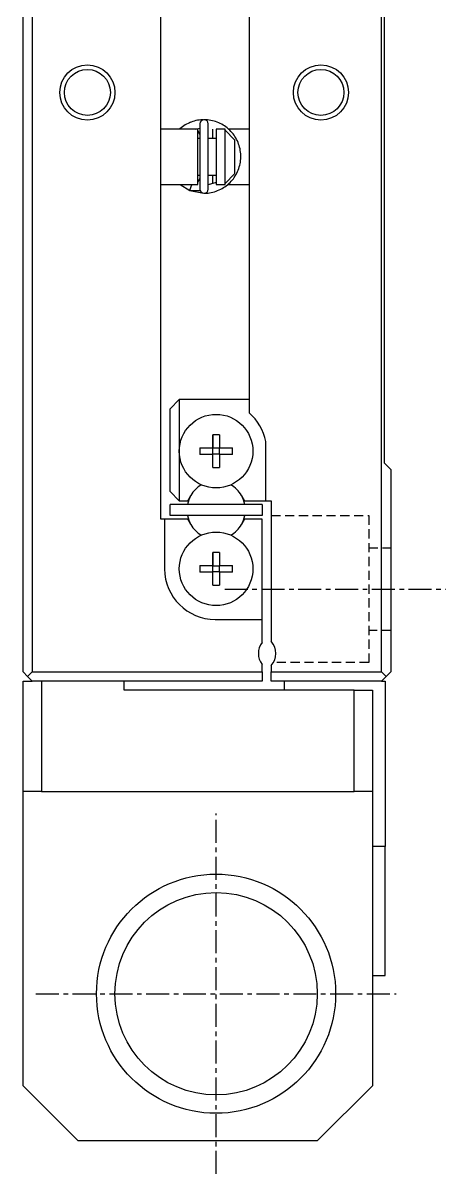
# Model space of a CAD drawing. Extents: x 587 to 873, y 180 to 423.
# Drawn here: x 850.2 to 873.2, y 298.2 to 360.7 of the extents above; entities that cross this region are included whole.
import ezdxf

# ---------------------------------------------------------------- set-up
doc = ezdxf.new("R2010")
doc.units = 0
doc.linetypes.add('CENTER', pattern=[2, 1.25, -0.25, 0.25, -0.25])
doc.linetypes.add('DASHED', pattern=[0.75, 0.5, -0.25])
doc.layers.get('0').update_dxf_attribs({"linetype": 'CONTINUOUS'})
doc.layers.add('CENTER', color=1, linetype='CENTER')

msp = doc.modelspace()

# ---------------------------------------------------------------- linework, layer by layer
at = {"color": 7, "linetype": 'CONTINUOUS'}
for p, q in [((850.21, 325.459), (850.21, 404.459)), ((850.71, 404.459), (850.71, 325.459)), ((869.71, 325.459), (869.71, 404.459)), ((857.71, 333.759), (857.71, 396.159)), ((869.86, 336.809), (869.86, 393.109)), ((862.51, 390.38), (862.51, 339.538)), ((859.71, 354.959), (857.71, 354.959)), ((859.284, 355.321), (859.254, 355.309)), ((859.331, 355.34), (859.284, 355.323)), ((859.285, 355.323), (859.286, 355.322)), ((859.288, 355.322), (859.285, 355.323)), ((859.333, 355.341), (859.331, 355.34)), ((859.334, 355.341), (859.333, 355.341)), ((859.335, 355.342), (859.334, 355.341)), ((859.336, 355.342), (859.335, 355.342)), ((859.338, 355.343), (859.336, 355.342)), ((859.339, 355.343), (859.338, 355.343)), ((859.342, 355.344), (859.339, 355.343)), ((859.343, 355.344), (859.342, 355.344)), ((859.599, 354.959), (859.706, 354.988)), ((859.706, 354.988), (859.831, 355.012)), ((859.71, 351.959), (859.71, 354.959)), ((859.71, 354.882), (859.831, 354.653)), ((859.831, 355.252), (859.831, 351.702)), ((860.281, 351.702), (860.281, 355.252)), ((860.51, 354.959), (860.51, 354.459)), ((861.21, 354.959), (860.71, 354.959)), ((860.71, 354.959), (860.71, 351.959)), ((861.21, 354.905), (861.21, 354.959)), ((861.21, 354.905), (861.71, 354.376)), ((861.21, 352.013), (861.21, 354.905)), ((862.51, 354.959), (861.397, 354.959)), ((859.831, 354.459), (859.71, 354.459)), ((860.71, 354.459), (860.281, 354.459)), ((861.71, 354.376), (861.71, 352.543)), ((859.71, 352.459), (859.831, 352.459)), ((859.831, 352.302), (859.71, 352.073)), ((860.281, 352.459), (860.71, 352.459)), ((860.51, 352.459), (860.51, 351.995)), ((861.71, 352.543), (861.21, 352.013)), ((857.71, 351.959), (859.71, 351.959)), ((858.756, 351.959), (859.284, 351.633)), ((859.275, 351.637), (859.384, 351.959)), ((860.71, 352.072), (860.281, 351.943)), ((860.71, 351.959), (861.21, 351.959)), ((861.21, 351.959), (861.21, 352.013)), ((861.356, 351.959), (862.51, 351.959)), ((859.242, 351.651), (859.276, 351.637)), ((859.276, 351.637), (860.027, 351.479)), ((859.284, 351.632), (859.841, 351.634)), ((858.21, 339.759), (858.71, 340.259)), ((862.51, 340.259), (858.71, 340.259)), ((858.71, 340.259), (858.71, 337.459)), ((858.21, 335.259), (858.21, 339.759)), ((860.53, 338.345), (860.53, 337.639)), ((860.53, 337.639), (860.53, 338.345)), ((860.89, 338.345), (860.89, 337.639)), ((863.41, 334.759), (863.41, 337.981)), ((858.71, 337.459), (858.71, 334.759)), ((859.824, 337.639), (860.53, 337.639)), ((860.541, 337.629), (860.53, 337.639)), ((860.541, 337.289), (860.53, 337.279)), ((860.541, 337.289), (860.541, 337.629)), ((860.541, 337.629), (860.88, 337.629)), ((860.88, 337.289), (860.541, 337.289)), ((860.88, 337.629), (860.89, 337.639)), ((860.88, 337.629), (860.88, 337.289)), ((860.88, 337.289), (860.89, 337.279)), ((860.89, 337.639), (861.597, 337.639)), ((860.53, 337.279), (859.824, 337.279)), ((860.53, 336.573), (860.53, 337.279)), ((860.53, 336.573), (860.53, 337.279)), ((861.597, 337.279), (860.89, 337.279)), ((860.89, 337.279), (860.89, 336.573)), ((870.21, 336.459), (869.86, 336.809)), ((870.21, 336.459), (870.21, 325.459)), ((858.71, 334.759), (858.21, 335.259)), ((859.166, 334.759), (859.336, 335.053)), ((862.085, 335.053), (862.255, 334.759)), ((863.21, 334.559), (858.21, 334.559)), ((858.21, 333.959), (858.21, 334.559)), ((858.71, 334.759), (859.166, 334.759)), ((862.255, 334.759), (863.41, 334.759)), ((863.21, 334.559), (863.21, 333.959)), ((863.41, 334.759), (863.71, 334.759)), ((863.71, 334.759), (863.71, 327.121)), ((857.91, 333.759), (857.71, 333.759)), ((859.166, 333.759), (857.91, 333.759)), ((857.91, 333.759), (857.91, 331.059)), ((859.152, 333.959), (858.21, 333.959)), ((863.21, 333.959), (858.21, 333.959)), ((859.152, 333.959), (859.06, 333.959)), ((859.152, 333.959), (859.06, 333.959)), ((859.152, 333.959), (859.06, 333.959)), ((859.152, 333.959), (859.06, 333.959)), ((859.152, 333.959), (859.06, 333.959)), ((859.152, 333.959), (859.06, 333.959)), ((859.152, 333.959), (859.06, 333.959)), ((859.152, 333.959), (859.06, 333.959)), ((859.152, 333.959), (859.06, 333.959)), ((859.152, 333.959), (859.06, 333.959)), ((859.152, 333.959), (859.06, 333.959)), ((859.152, 333.959), (859.06, 333.959)), ((859.152, 333.959), (859.06, 333.959)), ((859.152, 333.959), (859.06, 333.959)), ((859.152, 333.959), (859.06, 333.959)), ((862.36, 333.959), (859.06, 333.959)), ((859.152, 333.959), (859.06, 333.959)), ((859.152, 333.959), (859.06, 333.959)), ((859.152, 333.959), (859.06, 333.959)), ((859.152, 333.959), (859.06, 333.959)), ((859.152, 333.959), (859.06, 333.959)), ((859.152, 333.959), (859.06, 333.959)), ((859.152, 333.959), (859.06, 333.959)), ((859.152, 333.959), (859.06, 333.959)), ((859.152, 333.959), (859.06, 333.959)), ((859.152, 333.959), (859.06, 333.959)), ((859.152, 333.959), (859.06, 333.959)), ((859.152, 333.959), (859.06, 333.959)), ((859.152, 333.959), (859.06, 333.959)), ((859.152, 333.959), (859.06, 333.959)), ((859.152, 333.959), (859.06, 333.959)), ((859.152, 333.959), (859.06, 333.959)), ((859.336, 333.465), (859.166, 333.759)), ((862.255, 333.759), (862.085, 333.465)), ((863.21, 333.759), (862.255, 333.759)), ((862.36, 333.959), (862.269, 333.959)), ((862.36, 333.959), (862.269, 333.959)), ((862.36, 333.959), (862.269, 333.959)), ((862.36, 333.959), (862.269, 333.959)), ((862.36, 333.959), (862.269, 333.959)), ((862.36, 333.959), (862.269, 333.959)), ((862.36, 333.959), (862.269, 333.959)), ((862.36, 333.959), (862.269, 333.959)), ((862.36, 333.959), (862.269, 333.959)), ((862.36, 333.959), (862.269, 333.959)), ((862.36, 333.959), (862.269, 333.959)), ((862.36, 333.959), (862.269, 333.959)), ((862.36, 333.959), (862.269, 333.959)), ((862.36, 333.959), (862.269, 333.959)), ((863.21, 333.959), (862.269, 333.959)), ((862.36, 333.959), (862.269, 333.959)), ((862.36, 333.959), (862.269, 333.959)), ((862.36, 333.959), (862.269, 333.959)), ((862.36, 333.959), (862.269, 333.959)), ((862.36, 333.959), (862.269, 333.959)), ((862.36, 333.959), (862.269, 333.959)), ((862.36, 333.959), (862.269, 333.959)), ((862.36, 333.959), (862.269, 333.959)), ((862.36, 333.959), (862.269, 333.959)), ((862.36, 333.959), (862.269, 333.959)), ((862.36, 333.959), (862.269, 333.959)), ((862.36, 333.959), (862.269, 333.959)), ((862.36, 333.959), (862.269, 333.959)), ((862.36, 333.959), (862.269, 333.959)), ((862.36, 333.959), (862.269, 333.959)), ((863.21, 328.309), (863.21, 333.759)), ((860.53, 331.945), (860.53, 331.239)), ((860.53, 331.239), (860.53, 331.945)), ((860.89, 331.945), (860.89, 331.239)), ((859.824, 331.239), (860.53, 331.239)), ((860.541, 331.229), (860.53, 331.239)), ((860.541, 330.889), (860.541, 331.229)), ((860.541, 331.229), (860.88, 331.229)), ((860.88, 331.229), (860.89, 331.239)), ((860.88, 331.229), (860.88, 330.889)), ((860.89, 331.239), (861.597, 331.239)), ((860.53, 330.879), (859.824, 330.879)), ((860.541, 330.889), (860.53, 330.879)), ((860.53, 330.173), (860.53, 330.879)), ((860.53, 330.173), (860.53, 330.879)), ((860.88, 330.889), (860.541, 330.889)), ((860.88, 330.889), (860.89, 330.879)), ((861.597, 330.879), (860.89, 330.879)), ((860.89, 330.879), (860.89, 330.173)), ((860.66, 328.309), (863.21, 328.309)), ((863.21, 327.059), (863.21, 328.309)), ((850.21, 325.459), (850.46, 325.209)), ((850.46, 325.209), (850.71, 325.459)), ((850.71, 325.459), (863.21, 325.459)), ((863.21, 325.459), (863.21, 325.859)), ((863.21, 325.459), (863.21, 324.959)), ((863.71, 325.798), (863.71, 325.459)), ((863.71, 324.959), (863.71, 325.459)), ((863.71, 325.459), (869.71, 325.459)), ((869.71, 325.459), (869.96, 325.209)), ((869.96, 325.209), (870.21, 325.459)), ((850.21, 324.959), (850.71, 324.959)), ((850.21, 318.959), (850.21, 324.959)), ((850.71, 324.959), (850.46, 325.209)), ((863.21, 324.959), (850.71, 324.959)), ((851.21, 324.959), (851.21, 318.959)), ((855.71, 324.459), (855.71, 324.959)), ((869.71, 324.959), (863.71, 324.959)), ((864.41, 324.959), (864.41, 324.459)), ((869.71, 324.959), (869.96, 325.209)), ((869.71, 324.959), (869.91, 324.959)), ((869.91, 324.959), (869.91, 315.959)), ((868.21, 324.459), (855.71, 324.459)), ((868.21, 324.459), (869.21, 324.459)), ((868.21, 318.959), (868.21, 324.459)), ((869.21, 324.459), (869.21, 318.959)), ((850.21, 302.959), (850.21, 318.959)), ((851.21, 318.959), (850.21, 318.959)), ((851.21, 318.959), (868.21, 318.959)), ((869.21, 318.959), (868.21, 318.959)), ((869.21, 318.959), (869.21, 302.959)), ((869.91, 315.959), (869.21, 315.959)), ((869.91, 308.959), (869.91, 315.959)), ((869.21, 308.959), (869.91, 308.959)), ((850.21, 302.959), (853.21, 299.959)), ((866.21, 299.959), (869.21, 302.959)), ((866.21, 299.959), (853.21, 299.959))]:
    msp.add_line(p, q, dxfattribs=at)
at = {"color": 3, "linetype": 'DASHED'}
for p, q in [((863.71, 333.959), (869.01, 333.959)), ((869.01, 333.959), (869.01, 325.959)), ((869.01, 332.209), (870.21, 332.209)), ((870.21, 327.709), (869.01, 327.709)), ((869.01, 325.959), (863.827, 325.959))]:
    msp.add_line(p, q, dxfattribs=at)
at = {"color": 7, "linetype": 'CONTINUOUS'}
for points in [[(860.027, 355.476), (859.971, 355.474), (859.881, 355.469), (859.791, 355.459), (859.702, 355.445), (859.613, 355.427), (859.526, 355.404), (859.439, 355.378), (859.354, 355.349), (859.27, 355.315), (859.187, 355.277), (859.107, 355.236), (859.028, 355.192), (858.952, 355.144), (858.877, 355.092), (858.806, 355.037), (858.736, 354.979), (858.714, 354.959)], [(860.081, 351.479), (860.089, 351.479), (860.18, 351.482), (860.27, 351.49), (860.359, 351.502), (860.448, 351.517), (860.536, 351.537), (860.624, 351.561), (860.71, 351.589), (860.795, 351.62), (860.878, 351.656), (860.959, 351.695), (861.039, 351.737), (861.117, 351.784), (861.192, 351.833), (861.266, 351.886), (861.336, 351.943), (861.404, 352.002), (861.47, 352.065), (861.532, 352.13), (861.591, 352.198), (861.648, 352.269), (861.701, 352.342), (861.751, 352.418), (861.797, 352.496), (861.839, 352.575), (861.879, 352.657), (861.914, 352.74), (861.945, 352.825), (861.973, 352.911), (861.996, 352.998), (862.016, 353.087), (862.031, 353.176), (862.043, 353.265), (862.051, 353.356), (862.054, 353.446), (862.054, 353.536), (862.049, 353.627), (862.04, 353.717), (862.027, 353.806), (862.01, 353.895), (861.989, 353.983), (861.964, 354.07), (861.936, 354.156), (861.903, 354.24), (861.867, 354.323), (861.827, 354.404), (861.783, 354.483), (861.736, 354.56), (861.685, 354.635), (861.631, 354.708), (861.574, 354.778), (861.514, 354.845), (861.45, 354.909), (861.384, 354.971), (861.315, 355.029), (861.243, 355.085), (861.17, 355.137), (861.093, 355.186), (861.015, 355.231), (860.935, 355.273), (860.853, 355.311), (860.769, 355.345), (860.684, 355.375), (860.597, 355.401), (860.51, 355.424), (860.421, 355.442), (860.332, 355.457), (860.242, 355.467), (860.152, 355.474), (860.084, 355.476)]]:
    msp.add_lwpolyline(points, dxfattribs=at)
for points in [[(859.285, 355.323, 0), (859.285, 355.323, 0), (859.285, 355.323, 0), (859.285, 355.323, 0), (859.285, 355.323, 0), (859.285, 355.323, 0), (859.285, 355.323, 0), (859.285, 355.323, 0), (859.285, 355.323, 0), (859.285, 355.323, 0), (859.285, 355.323, 0), (859.285, 355.323, 0), (859.285, 355.323, 0), (859.285, 355.323, 0), (859.285, 355.323, 0), (859.285, 355.323, 0), (859.285, 355.323, 0), (859.285, 355.323, 0), (859.285, 355.323, 0), (859.285, 355.323, 0), (859.285, 355.323, 0), (859.285, 355.323, 0), (859.285, 355.323, 0), (859.285, 355.323, 0), (859.285, 355.323, 0), (859.285, 355.323, 0), (859.285, 355.323, 0), (859.285, 355.323, 0), (859.285, 355.323, 0), (859.285, 355.323, 0), (859.285, 355.323, 0), (859.285, 355.323, 0), (859.285, 355.323, 0), (859.285, 355.323, 0), (859.285, 355.323, 0), (859.285, 355.323, 0), (859.285, 355.323, 0), (859.285, 355.323, 0), (859.285, 355.323, 0), (859.285, 355.323, 0), (859.285, 355.323, 0), (859.285, 355.323, 0), (859.285, 355.323, 0), (859.285, 355.323, 0), (859.285, 355.323, 0), (859.285, 355.323, 0), (859.285, 355.323, 0), (859.285, 355.323, 0), (859.285, 355.323, 0), (859.285, 355.323, 0), (859.285, 355.323, 0), (859.285, 355.323, 0), (859.285, 355.323, 0), (859.285, 355.323, 0), (859.285, 355.323, 0), (859.285, 355.323, 0), (859.285, 355.323, 0), (859.285, 355.323, 0), (859.285, 355.323, 0), (859.285, 355.323, 0), (859.285, 355.323, 0), (859.285, 355.323, 0), (859.285, 355.323, 0), (859.285, 355.323, 0), (859.285, 355.323, 0), (859.285, 355.323, 0), (859.285, 355.323, 0), (859.285, 355.323, 0), (859.285, 355.323, 0), (859.285, 355.323, 0), (859.285, 355.323, 0), (859.285, 355.323, 0), (859.285, 355.323, 0), (859.285, 355.323, 0), (859.285, 355.323, 0), (859.285, 355.323, 0), (859.285, 355.323, 0), (859.284, 355.323, 0), (859.284, 355.323, 0), (859.284, 355.323, 0), (859.284, 355.323, 0), (859.284, 355.323, 0), (859.284, 355.323, 0), (859.284, 355.323, 0), (859.284, 355.323, 0), (859.284, 355.323, 0), (859.284, 355.323, 0), (859.284, 355.323, 0), (859.284, 355.323, 0), (859.284, 355.323, 0), (859.284, 355.323, 0), (859.284, 355.323, 0), (859.284, 355.323, 0), (859.284, 355.323, 0), (859.284, 355.323, 0), (859.284, 355.323, 0), (859.284, 355.323, 0), (859.284, 355.323, 0), (859.284, 355.323, 0), (859.284, 355.323, 0), (859.284, 355.323, 0), (859.284, 355.323, 0), (859.284, 355.323, 0), (859.284, 355.323, 0), (859.284, 355.323, 0), (859.284, 355.323, 0), (859.284, 355.323, 0), (859.284, 355.323, 0), (859.284, 355.323, 0), (859.284, 355.323, 0), (859.284, 355.323, 0), (859.284, 355.323, 0), (859.284, 355.323, 0), (859.284, 355.323, 0), (859.284, 355.323, 0), (859.284, 355.323, 0), (859.284, 355.323, 0), (859.284, 355.323, 0), (859.284, 355.323, 0), (859.284, 355.323, 0), (859.284, 355.323, 0), (859.284, 355.323, 0), (859.284, 355.323, 0), (859.284, 355.323, 0), (859.284, 355.323, 0), (859.284, 355.323, 0), (859.284, 355.323, 0), (859.284, 355.323, 0), (859.284, 355.323, 0)], [(859.394, 351.959, 0), (859.393, 351.956, 0), (859.391, 351.953, 0), (859.39, 351.95, 0), (859.388, 351.947, 0), (859.387, 351.944, 0), (859.385, 351.941, 0), (859.383, 351.938, 0), (859.382, 351.935, 0), (859.38, 351.932, 0), (859.379, 351.929, 0), (859.377, 351.925, 0), (859.376, 351.922, 0), (859.374, 351.919, 0), (859.373, 351.916, 0), (859.371, 351.912, 0), (859.37, 351.909, 0), (859.368, 351.906, 0), (859.367, 351.902, 0), (859.365, 351.899, 0), (859.363, 351.895, 0), (859.362, 351.892, 0), (859.36, 351.889, 0), (859.359, 351.885, 0), (859.357, 351.882, 0), (859.356, 351.878, 0), (859.354, 351.875, 0), (859.353, 351.871, 0), (859.351, 351.868, 0), (859.35, 351.864, 0), (859.348, 351.861, 0), (859.347, 351.857, 0), (859.345, 351.854, 0), (859.344, 351.85, 0), (859.342, 351.847, 0), (859.341, 351.843, 0), (859.339, 351.839, 0), (859.338, 351.836, 0), (859.337, 351.832, 0), (859.335, 351.829, 0), (859.334, 351.825, 0), (859.332, 351.822, 0), (859.331, 351.818, 0), (859.329, 351.815, 0), (859.328, 351.811, 0), (859.327, 351.808, 0), (859.325, 351.804, 0), (859.324, 351.801, 0), (859.323, 351.797, 0), (859.321, 351.794, 0), (859.32, 351.79, 0), (859.319, 351.787, 0), (859.318, 351.784, 0), (859.316, 351.78, 0), (859.315, 351.777, 0), (859.314, 351.773, 0), (859.313, 351.77, 0), (859.312, 351.767, 0), (859.31, 351.764, 0), (859.309, 351.76, 0), (859.308, 351.757, 0), (859.307, 351.754, 0), (859.306, 351.751, 0), (859.305, 351.747, 0), (859.304, 351.744, 0), (859.303, 351.741, 0), (859.302, 351.738, 0), (859.301, 351.735, 0), (859.3, 351.732, 0), (859.299, 351.729, 0), (859.298, 351.726, 0), (859.297, 351.723, 0), (859.296, 351.72, 0), (859.295, 351.717, 0), (859.294, 351.714, 0), (859.294, 351.712, 0), (859.293, 351.709, 0), (859.292, 351.706, 0), (859.291, 351.703, 0), (859.291, 351.701, 0), (859.29, 351.698, 0), (859.289, 351.696, 0), (859.288, 351.693, 0), (859.288, 351.691, 0), (859.287, 351.688, 0), (859.287, 351.686, 0), (859.286, 351.683, 0), (859.285, 351.681, 0), (859.285, 351.679, 0), (859.284, 351.677, 0), (859.284, 351.674, 0), (859.284, 351.672, 0), (859.283, 351.67, 0), (859.283, 351.668, 0), (859.282, 351.666, 0), (859.282, 351.664, 0), (859.282, 351.662, 0), (859.281, 351.661, 0), (859.281, 351.659, 0), (859.281, 351.657, 0), (859.281, 351.655, 0), (859.281, 351.654, 0), (859.28, 351.652, 0), (859.28, 351.651, 0), (859.28, 351.649, 0), (859.28, 351.648, 0), (859.28, 351.647, 0), (859.28, 351.645, 0), (859.28, 351.644, 0), (859.28, 351.643, 0), (859.28, 351.642, 0), (859.28, 351.641, 0), (859.28, 351.64, 0), (859.28, 351.639, 0), (859.281, 351.638, 0), (859.281, 351.637, 0), (859.281, 351.636, 0), (859.281, 351.636, 0), (859.281, 351.635, 0), (859.282, 351.635, 0), (859.282, 351.634, 0), (859.282, 351.634, 0), (859.283, 351.633, 0), (859.283, 351.633, 0), (859.283, 351.633, 0), (859.284, 351.632, 0), (859.284, 351.632, 0), (859.285, 351.632, 0), (859.285, 351.632, 0)], [(860.89, 338.345, 0), (860.888, 338.346, 0), (860.885, 338.346, 0), (860.882, 338.346, 0), (860.879, 338.346, 0), (860.876, 338.346, 0), (860.874, 338.346, 0), (860.871, 338.346, 0), (860.868, 338.346, 0), (860.865, 338.346, 0), (860.862, 338.346, 0), (860.86, 338.346, 0), (860.857, 338.346, 0), (860.854, 338.346, 0), (860.851, 338.346, 0), (860.848, 338.346, 0), (860.845, 338.346, 0), (860.843, 338.346, 0), (860.84, 338.347, 0), (860.837, 338.347, 0), (860.834, 338.347, 0), (860.831, 338.347, 0), (860.829, 338.347, 0), (860.826, 338.347, 0), (860.823, 338.347, 0), (860.82, 338.347, 0), (860.817, 338.347, 0), (860.815, 338.347, 0), (860.812, 338.347, 0), (860.809, 338.347, 0), (860.806, 338.347, 0), (860.803, 338.347, 0), (860.8, 338.347, 0), (860.798, 338.347, 0), (860.795, 338.347, 0), (860.792, 338.347, 0), (860.789, 338.347, 0), (860.786, 338.347, 0), (860.784, 338.347, 0), (860.781, 338.347, 0), (860.778, 338.347, 0), (860.775, 338.347, 0), (860.772, 338.347, 0), (860.77, 338.347, 0), (860.767, 338.347, 0), (860.764, 338.347, 0), (860.761, 338.348, 0), (860.758, 338.348, 0), (860.755, 338.348, 0), (860.753, 338.348, 0), (860.75, 338.348, 0), (860.747, 338.348, 0), (860.744, 338.348, 0), (860.741, 338.348, 0), (860.739, 338.348, 0), (860.736, 338.348, 0), (860.733, 338.348, 0), (860.73, 338.348, 0), (860.727, 338.348, 0), (860.724, 338.348, 0), (860.722, 338.348, 0), (860.719, 338.348, 0), (860.716, 338.348, 0), (860.713, 338.348, 0), (860.71, 338.348, 0), (860.708, 338.348, 0), (860.705, 338.348, 0), (860.702, 338.348, 0), (860.699, 338.348, 0), (860.696, 338.348, 0), (860.694, 338.348, 0), (860.691, 338.348, 0), (860.688, 338.348, 0), (860.685, 338.348, 0), (860.682, 338.348, 0), (860.679, 338.348, 0), (860.677, 338.348, 0), (860.674, 338.348, 0), (860.671, 338.348, 0), (860.668, 338.348, 0), (860.665, 338.348, 0), (860.663, 338.348, 0), (860.66, 338.348, 0), (860.657, 338.347, 0), (860.654, 338.347, 0), (860.651, 338.347, 0), (860.649, 338.347, 0), (860.646, 338.347, 0), (860.643, 338.347, 0), (860.64, 338.347, 0), (860.637, 338.347, 0), (860.634, 338.347, 0), (860.632, 338.347, 0), (860.629, 338.347, 0), (860.626, 338.347, 0), (860.623, 338.347, 0), (860.62, 338.347, 0), (860.618, 338.347, 0), (860.615, 338.347, 0), (860.612, 338.347, 0), (860.609, 338.347, 0), (860.606, 338.347, 0), (860.604, 338.347, 0), (860.601, 338.347, 0), (860.598, 338.347, 0), (860.595, 338.347, 0), (860.592, 338.347, 0), (860.589, 338.347, 0), (860.587, 338.347, 0), (860.584, 338.347, 0), (860.581, 338.347, 0), (860.578, 338.346, 0), (860.575, 338.346, 0), (860.573, 338.346, 0), (860.57, 338.346, 0), (860.567, 338.346, 0), (860.564, 338.346, 0), (860.561, 338.346, 0), (860.559, 338.346, 0), (860.556, 338.346, 0), (860.553, 338.346, 0), (860.55, 338.346, 0), (860.547, 338.346, 0), (860.544, 338.346, 0), (860.542, 338.346, 0), (860.539, 338.346, 0), (860.536, 338.346, 0), (860.533, 338.346, 0), (860.53, 338.345, 0)], [(859.824, 337.639, 0), (859.824, 337.636, 0), (859.824, 337.633, 0), (859.824, 337.631, 0), (859.824, 337.628, 0), (859.824, 337.625, 0), (859.824, 337.622, 0), (859.824, 337.619, 0), (859.824, 337.617, 0), (859.823, 337.614, 0), (859.823, 337.611, 0), (859.823, 337.608, 0), (859.823, 337.605, 0), (859.823, 337.603, 0), (859.823, 337.6, 0), (859.823, 337.597, 0), (859.823, 337.594, 0), (859.823, 337.591, 0), (859.823, 337.588, 0), (859.823, 337.586, 0), (859.823, 337.583, 0), (859.823, 337.58, 0), (859.823, 337.577, 0), (859.823, 337.574, 0), (859.823, 337.572, 0), (859.823, 337.569, 0), (859.823, 337.566, 0), (859.823, 337.563, 0), (859.823, 337.56, 0), (859.822, 337.558, 0), (859.822, 337.555, 0), (859.822, 337.552, 0), (859.822, 337.549, 0), (859.822, 337.546, 0), (859.822, 337.543, 0), (859.822, 337.541, 0), (859.822, 337.538, 0), (859.822, 337.535, 0), (859.822, 337.532, 0), (859.822, 337.529, 0), (859.822, 337.527, 0), (859.822, 337.524, 0), (859.822, 337.521, 0), (859.822, 337.518, 0), (859.822, 337.515, 0), (859.822, 337.513, 0), (859.822, 337.51, 0), (859.822, 337.507, 0), (859.822, 337.504, 0), (859.822, 337.501, 0), (859.822, 337.498, 0), (859.822, 337.496, 0), (859.822, 337.493, 0), (859.822, 337.49, 0), (859.822, 337.487, 0), (859.822, 337.484, 0), (859.822, 337.482, 0), (859.822, 337.479, 0), (859.822, 337.476, 0), (859.822, 337.473, 0), (859.822, 337.47, 0), (859.822, 337.468, 0), (859.822, 337.465, 0), (859.822, 337.462, 0), (859.822, 337.459, 0), (859.822, 337.456, 0), (859.822, 337.453, 0), (859.822, 337.451, 0), (859.822, 337.448, 0), (859.822, 337.445, 0), (859.822, 337.442, 0), (859.822, 337.439, 0), (859.822, 337.437, 0), (859.822, 337.434, 0), (859.822, 337.431, 0), (859.822, 337.428, 0), (859.822, 337.425, 0), (859.822, 337.422, 0), (859.822, 337.42, 0), (859.822, 337.417, 0), (859.822, 337.414, 0), (859.822, 337.411, 0), (859.822, 337.408, 0), (859.822, 337.406, 0), (859.822, 337.403, 0), (859.822, 337.4, 0), (859.822, 337.397, 0), (859.822, 337.394, 0), (859.822, 337.392, 0), (859.822, 337.389, 0), (859.822, 337.386, 0), (859.822, 337.383, 0), (859.822, 337.38, 0), (859.822, 337.377, 0), (859.822, 337.375, 0), (859.822, 337.372, 0), (859.822, 337.369, 0), (859.822, 337.366, 0), (859.822, 337.363, 0), (859.822, 337.361, 0), (859.823, 337.358, 0), (859.823, 337.355, 0), (859.823, 337.352, 0), (859.823, 337.349, 0), (859.823, 337.347, 0), (859.823, 337.344, 0), (859.823, 337.341, 0), (859.823, 337.338, 0), (859.823, 337.335, 0), (859.823, 337.332, 0), (859.823, 337.33, 0), (859.823, 337.327, 0), (859.823, 337.324, 0), (859.823, 337.321, 0), (859.823, 337.318, 0), (859.823, 337.316, 0), (859.823, 337.313, 0), (859.823, 337.31, 0), (859.823, 337.307, 0), (859.823, 337.304, 0), (859.824, 337.302, 0), (859.824, 337.299, 0), (859.824, 337.296, 0), (859.824, 337.293, 0), (859.824, 337.29, 0), (859.824, 337.288, 0), (859.824, 337.285, 0), (859.824, 337.282, 0), (859.824, 337.279, 0)], [(861.597, 337.279, 0), (861.597, 337.282, 0), (861.597, 337.285, 0), (861.597, 337.288, 0), (861.597, 337.29, 0), (861.597, 337.293, 0), (861.597, 337.296, 0), (861.597, 337.299, 0), (861.597, 337.302, 0), (861.597, 337.304, 0), (861.597, 337.307, 0), (861.597, 337.31, 0), (861.598, 337.313, 0), (861.598, 337.316, 0), (861.598, 337.318, 0), (861.598, 337.321, 0), (861.598, 337.324, 0), (861.598, 337.327, 0), (861.598, 337.33, 0), (861.598, 337.332, 0), (861.598, 337.335, 0), (861.598, 337.338, 0), (861.598, 337.341, 0), (861.598, 337.344, 0), (861.598, 337.347, 0), (861.598, 337.349, 0), (861.598, 337.352, 0), (861.598, 337.355, 0), (861.598, 337.358, 0), (861.598, 337.361, 0), (861.598, 337.363, 0), (861.598, 337.366, 0), (861.598, 337.369, 0), (861.599, 337.372, 0), (861.599, 337.375, 0), (861.599, 337.377, 0), (861.599, 337.38, 0), (861.599, 337.383, 0), (861.599, 337.386, 0), (861.599, 337.389, 0), (861.599, 337.392, 0), (861.599, 337.394, 0), (861.599, 337.397, 0), (861.599, 337.4, 0), (861.599, 337.403, 0), (861.599, 337.406, 0), (861.599, 337.408, 0), (861.599, 337.411, 0), (861.599, 337.414, 0), (861.599, 337.417, 0), (861.599, 337.42, 0), (861.599, 337.422, 0), (861.599, 337.425, 0), (861.599, 337.428, 0), (861.599, 337.431, 0), (861.599, 337.434, 0), (861.599, 337.437, 0), (861.599, 337.439, 0), (861.599, 337.442, 0), (861.599, 337.445, 0), (861.599, 337.448, 0), (861.599, 337.451, 0), (861.599, 337.453, 0), (861.599, 337.456, 0), (861.599, 337.459, 0), (861.599, 337.462, 0), (861.599, 337.465, 0), (861.599, 337.468, 0), (861.599, 337.47, 0), (861.599, 337.473, 0), (861.599, 337.476, 0), (861.599, 337.479, 0), (861.599, 337.482, 0), (861.599, 337.484, 0), (861.599, 337.487, 0), (861.599, 337.49, 0), (861.599, 337.493, 0), (861.599, 337.496, 0), (861.599, 337.498, 0), (861.599, 337.501, 0), (861.599, 337.504, 0), (861.599, 337.507, 0), (861.599, 337.51, 0), (861.599, 337.513, 0), (861.599, 337.515, 0), (861.599, 337.518, 0), (861.599, 337.521, 0), (861.599, 337.524, 0), (861.599, 337.527, 0), (861.599, 337.529, 0), (861.599, 337.532, 0), (861.599, 337.535, 0), (861.599, 337.538, 0), (861.599, 337.541, 0), (861.599, 337.543, 0), (861.599, 337.546, 0), (861.598, 337.549, 0), (861.598, 337.552, 0), (861.598, 337.555, 0), (861.598, 337.558, 0), (861.598, 337.56, 0), (861.598, 337.563, 0), (861.598, 337.566, 0), (861.598, 337.569, 0), (861.598, 337.572, 0), (861.598, 337.574, 0), (861.598, 337.577, 0), (861.598, 337.58, 0), (861.598, 337.583, 0), (861.598, 337.586, 0), (861.598, 337.588, 0), (861.598, 337.591, 0), (861.598, 337.594, 0), (861.598, 337.597, 0), (861.598, 337.6, 0), (861.598, 337.603, 0), (861.598, 337.605, 0), (861.597, 337.608, 0), (861.597, 337.611, 0), (861.597, 337.614, 0), (861.597, 337.617, 0), (861.597, 337.619, 0), (861.597, 337.622, 0), (861.597, 337.625, 0), (861.597, 337.628, 0), (861.597, 337.631, 0), (861.597, 337.633, 0), (861.597, 337.636, 0), (861.597, 337.639, 0)], [(860.53, 336.573, 0), (860.533, 336.573, 0), (860.536, 336.573, 0), (860.539, 336.573, 0), (860.542, 336.572, 0), (860.544, 336.572, 0), (860.547, 336.572, 0), (860.55, 336.572, 0), (860.553, 336.572, 0), (860.556, 336.572, 0), (860.559, 336.572, 0), (860.561, 336.572, 0), (860.564, 336.572, 0), (860.567, 336.572, 0), (860.57, 336.572, 0), (860.573, 336.572, 0), (860.575, 336.572, 0), (860.578, 336.572, 0), (860.581, 336.572, 0), (860.584, 336.572, 0), (860.587, 336.572, 0), (860.589, 336.571, 0), (860.592, 336.571, 0), (860.595, 336.571, 0), (860.598, 336.571, 0), (860.601, 336.571, 0), (860.604, 336.571, 0), (860.606, 336.571, 0), (860.609, 336.571, 0), (860.612, 336.571, 0), (860.615, 336.571, 0), (860.618, 336.571, 0), (860.62, 336.571, 0), (860.623, 336.571, 0), (860.626, 336.571, 0), (860.629, 336.571, 0), (860.632, 336.571, 0), (860.634, 336.571, 0), (860.637, 336.571, 0), (860.64, 336.571, 0), (860.643, 336.571, 0), (860.646, 336.571, 0), (860.649, 336.571, 0), (860.651, 336.571, 0), (860.654, 336.571, 0), (860.657, 336.571, 0), (860.66, 336.571, 0), (860.663, 336.571, 0), (860.665, 336.571, 0), (860.668, 336.571, 0), (860.671, 336.571, 0), (860.674, 336.571, 0), (860.677, 336.571, 0), (860.679, 336.571, 0), (860.682, 336.571, 0), (860.685, 336.571, 0), (860.688, 336.571, 0), (860.691, 336.57, 0), (860.694, 336.57, 0), (860.696, 336.57, 0), (860.699, 336.57, 0), (860.702, 336.57, 0), (860.705, 336.57, 0), (860.708, 336.57, 0), (860.71, 336.57, 0), (860.713, 336.57, 0), (860.716, 336.57, 0), (860.719, 336.57, 0), (860.722, 336.57, 0), (860.724, 336.57, 0), (860.727, 336.57, 0), (860.73, 336.57, 0), (860.733, 336.571, 0), (860.736, 336.571, 0), (860.739, 336.571, 0), (860.741, 336.571, 0), (860.744, 336.571, 0), (860.747, 336.571, 0), (860.75, 336.571, 0), (860.753, 336.571, 0), (860.755, 336.571, 0), (860.758, 336.571, 0), (860.761, 336.571, 0), (860.764, 336.571, 0), (860.767, 336.571, 0), (860.77, 336.571, 0), (860.772, 336.571, 0), (860.775, 336.571, 0), (860.778, 336.571, 0), (860.781, 336.571, 0), (860.784, 336.571, 0), (860.786, 336.571, 0), (860.789, 336.571, 0), (860.792, 336.571, 0), (860.795, 336.571, 0), (860.798, 336.571, 0), (860.8, 336.571, 0), (860.803, 336.571, 0), (860.806, 336.571, 0), (860.809, 336.571, 0), (860.812, 336.571, 0), (860.815, 336.571, 0), (860.817, 336.571, 0), (860.82, 336.571, 0), (860.823, 336.571, 0), (860.826, 336.571, 0), (860.829, 336.571, 0), (860.831, 336.571, 0), (860.834, 336.572, 0), (860.837, 336.572, 0), (860.84, 336.572, 0), (860.843, 336.572, 0), (860.845, 336.572, 0), (860.848, 336.572, 0), (860.851, 336.572, 0), (860.854, 336.572, 0), (860.857, 336.572, 0), (860.86, 336.572, 0), (860.862, 336.572, 0), (860.865, 336.572, 0), (860.868, 336.572, 0), (860.871, 336.572, 0), (860.874, 336.572, 0), (860.876, 336.572, 0), (860.879, 336.572, 0), (860.882, 336.573, 0), (860.885, 336.573, 0), (860.888, 336.573, 0), (860.89, 336.573, 0)], [(860.89, 331.945, 0), (860.888, 331.946, 0), (860.885, 331.946, 0), (860.882, 331.946, 0), (860.879, 331.946, 0), (860.876, 331.946, 0), (860.874, 331.946, 0), (860.871, 331.946, 0), (860.868, 331.946, 0), (860.865, 331.946, 0), (860.862, 331.946, 0), (860.86, 331.946, 0), (860.857, 331.946, 0), (860.854, 331.946, 0), (860.851, 331.946, 0), (860.848, 331.946, 0), (860.845, 331.946, 0), (860.843, 331.946, 0), (860.84, 331.947, 0), (860.837, 331.947, 0), (860.834, 331.947, 0), (860.831, 331.947, 0), (860.829, 331.947, 0), (860.826, 331.947, 0), (860.823, 331.947, 0), (860.82, 331.947, 0), (860.817, 331.947, 0), (860.815, 331.947, 0), (860.812, 331.947, 0), (860.809, 331.947, 0), (860.806, 331.947, 0), (860.803, 331.947, 0), (860.8, 331.947, 0), (860.798, 331.947, 0), (860.795, 331.947, 0), (860.792, 331.947, 0), (860.789, 331.947, 0), (860.786, 331.947, 0), (860.784, 331.947, 0), (860.781, 331.947, 0), (860.778, 331.947, 0), (860.775, 331.947, 0), (860.772, 331.947, 0), (860.77, 331.947, 0), (860.767, 331.947, 0), (860.764, 331.947, 0), (860.761, 331.948, 0), (860.758, 331.948, 0), (860.755, 331.948, 0), (860.753, 331.948, 0), (860.75, 331.948, 0), (860.747, 331.948, 0), (860.744, 331.948, 0), (860.741, 331.948, 0), (860.739, 331.948, 0), (860.736, 331.948, 0), (860.733, 331.948, 0), (860.73, 331.948, 0), (860.727, 331.948, 0), (860.724, 331.948, 0), (860.722, 331.948, 0), (860.719, 331.948, 0), (860.716, 331.948, 0), (860.713, 331.948, 0), (860.71, 331.948, 0), (860.708, 331.948, 0), (860.705, 331.948, 0), (860.702, 331.948, 0), (860.699, 331.948, 0), (860.696, 331.948, 0), (860.694, 331.948, 0), (860.691, 331.948, 0), (860.688, 331.948, 0), (860.685, 331.948, 0), (860.682, 331.948, 0), (860.679, 331.948, 0), (860.677, 331.948, 0), (860.674, 331.948, 0), (860.671, 331.948, 0), (860.668, 331.948, 0), (860.665, 331.948, 0), (860.663, 331.948, 0), (860.66, 331.948, 0), (860.657, 331.947, 0), (860.654, 331.947, 0), (860.651, 331.947, 0), (860.649, 331.947, 0), (860.646, 331.947, 0), (860.643, 331.947, 0), (860.64, 331.947, 0), (860.637, 331.947, 0), (860.634, 331.947, 0), (860.632, 331.947, 0), (860.629, 331.947, 0), (860.626, 331.947, 0), (860.623, 331.947, 0), (860.62, 331.947, 0), (860.618, 331.947, 0), (860.615, 331.947, 0), (860.612, 331.947, 0), (860.609, 331.947, 0), (860.606, 331.947, 0), (860.604, 331.947, 0), (860.601, 331.947, 0), (860.598, 331.947, 0), (860.595, 331.947, 0), (860.592, 331.947, 0), (860.589, 331.947, 0), (860.587, 331.947, 0), (860.584, 331.947, 0), (860.581, 331.947, 0), (860.578, 331.946, 0), (860.575, 331.946, 0), (860.573, 331.946, 0), (860.57, 331.946, 0), (860.567, 331.946, 0), (860.564, 331.946, 0), (860.561, 331.946, 0), (860.559, 331.946, 0), (860.556, 331.946, 0), (860.553, 331.946, 0), (860.55, 331.946, 0), (860.547, 331.946, 0), (860.544, 331.946, 0), (860.542, 331.946, 0), (860.539, 331.946, 0), (860.536, 331.946, 0), (860.533, 331.946, 0), (860.53, 331.945, 0)], [(859.824, 331.239, 0), (859.824, 331.236, 0), (859.824, 331.233, 0), (859.824, 331.231, 0), (859.824, 331.228, 0), (859.824, 331.225, 0), (859.824, 331.222, 0), (859.824, 331.219, 0), (859.824, 331.217, 0), (859.823, 331.214, 0), (859.823, 331.211, 0), (859.823, 331.208, 0), (859.823, 331.205, 0), (859.823, 331.203, 0), (859.823, 331.2, 0), (859.823, 331.197, 0), (859.823, 331.194, 0), (859.823, 331.191, 0), (859.823, 331.188, 0), (859.823, 331.186, 0), (859.823, 331.183, 0), (859.823, 331.18, 0), (859.823, 331.177, 0), (859.823, 331.174, 0), (859.823, 331.172, 0), (859.823, 331.169, 0), (859.823, 331.166, 0), (859.823, 331.163, 0), (859.823, 331.16, 0), (859.822, 331.158, 0), (859.822, 331.155, 0), (859.822, 331.152, 0), (859.822, 331.149, 0), (859.822, 331.146, 0), (859.822, 331.143, 0), (859.822, 331.141, 0), (859.822, 331.138, 0), (859.822, 331.135, 0), (859.822, 331.132, 0), (859.822, 331.129, 0), (859.822, 331.127, 0), (859.822, 331.124, 0), (859.822, 331.121, 0), (859.822, 331.118, 0), (859.822, 331.115, 0), (859.822, 331.113, 0), (859.822, 331.11, 0), (859.822, 331.107, 0), (859.822, 331.104, 0), (859.822, 331.101, 0), (859.822, 331.098, 0), (859.822, 331.096, 0), (859.822, 331.093, 0), (859.822, 331.09, 0), (859.822, 331.087, 0), (859.822, 331.084, 0), (859.822, 331.082, 0), (859.822, 331.079, 0), (859.822, 331.076, 0), (859.822, 331.073, 0), (859.822, 331.07, 0), (859.822, 331.068, 0), (859.822, 331.065, 0), (859.822, 331.062, 0), (859.822, 331.059, 0), (859.822, 331.056, 0), (859.822, 331.053, 0), (859.822, 331.051, 0), (859.822, 331.048, 0), (859.822, 331.045, 0), (859.822, 331.042, 0), (859.822, 331.039, 0), (859.822, 331.037, 0), (859.822, 331.034, 0), (859.822, 331.031, 0), (859.822, 331.028, 0), (859.822, 331.025, 0), (859.822, 331.022, 0), (859.822, 331.02, 0), (859.822, 331.017, 0), (859.822, 331.014, 0), (859.822, 331.011, 0), (859.822, 331.008, 0), (859.822, 331.006, 0), (859.822, 331.003, 0), (859.822, 331, 0), (859.822, 330.997, 0), (859.822, 330.994, 0), (859.822, 330.992, 0), (859.822, 330.989, 0), (859.822, 330.986, 0), (859.822, 330.983, 0), (859.822, 330.98, 0), (859.822, 330.977, 0), (859.822, 330.975, 0), (859.822, 330.972, 0), (859.822, 330.969, 0), (859.822, 330.966, 0), (859.822, 330.963, 0), (859.822, 330.961, 0), (859.823, 330.958, 0), (859.823, 330.955, 0), (859.823, 330.952, 0), (859.823, 330.949, 0), (859.823, 330.947, 0), (859.823, 330.944, 0), (859.823, 330.941, 0), (859.823, 330.938, 0), (859.823, 330.935, 0), (859.823, 330.932, 0), (859.823, 330.93, 0), (859.823, 330.927, 0), (859.823, 330.924, 0), (859.823, 330.921, 0), (859.823, 330.918, 0), (859.823, 330.916, 0), (859.823, 330.913, 0), (859.823, 330.91, 0), (859.823, 330.907, 0), (859.823, 330.904, 0), (859.824, 330.902, 0), (859.824, 330.899, 0), (859.824, 330.896, 0), (859.824, 330.893, 0), (859.824, 330.89, 0), (859.824, 330.888, 0), (859.824, 330.885, 0), (859.824, 330.882, 0), (859.824, 330.879, 0)], [(861.597, 330.879, 0), (861.597, 330.882, 0), (861.597, 330.885, 0), (861.597, 330.888, 0), (861.597, 330.89, 0), (861.597, 330.893, 0), (861.597, 330.896, 0), (861.597, 330.899, 0), (861.597, 330.902, 0), (861.597, 330.904, 0), (861.597, 330.907, 0), (861.597, 330.91, 0), (861.598, 330.913, 0), (861.598, 330.916, 0), (861.598, 330.918, 0), (861.598, 330.921, 0), (861.598, 330.924, 0), (861.598, 330.927, 0), (861.598, 330.93, 0), (861.598, 330.932, 0), (861.598, 330.935, 0), (861.598, 330.938, 0), (861.598, 330.941, 0), (861.598, 330.944, 0), (861.598, 330.947, 0), (861.598, 330.949, 0), (861.598, 330.952, 0), (861.598, 330.955, 0), (861.598, 330.958, 0), (861.598, 330.961, 0), (861.598, 330.963, 0), (861.598, 330.966, 0), (861.598, 330.969, 0), (861.599, 330.972, 0), (861.599, 330.975, 0), (861.599, 330.977, 0), (861.599, 330.98, 0), (861.599, 330.983, 0), (861.599, 330.986, 0), (861.599, 330.989, 0), (861.599, 330.992, 0), (861.599, 330.994, 0), (861.599, 330.997, 0), (861.599, 331, 0), (861.599, 331.003, 0), (861.599, 331.006, 0), (861.599, 331.008, 0), (861.599, 331.011, 0), (861.599, 331.014, 0), (861.599, 331.017, 0), (861.599, 331.02, 0), (861.599, 331.022, 0), (861.599, 331.025, 0), (861.599, 331.028, 0), (861.599, 331.031, 0), (861.599, 331.034, 0), (861.599, 331.037, 0), (861.599, 331.039, 0), (861.599, 331.042, 0), (861.599, 331.045, 0), (861.599, 331.048, 0), (861.599, 331.051, 0), (861.599, 331.053, 0), (861.599, 331.056, 0), (861.599, 331.059, 0), (861.599, 331.062, 0), (861.599, 331.065, 0), (861.599, 331.068, 0), (861.599, 331.07, 0), (861.599, 331.073, 0), (861.599, 331.076, 0), (861.599, 331.079, 0), (861.599, 331.082, 0), (861.599, 331.084, 0), (861.599, 331.087, 0), (861.599, 331.09, 0), (861.599, 331.093, 0), (861.599, 331.096, 0), (861.599, 331.098, 0), (861.599, 331.101, 0), (861.599, 331.104, 0), (861.599, 331.107, 0), (861.599, 331.11, 0), (861.599, 331.113, 0), (861.599, 331.115, 0), (861.599, 331.118, 0), (861.599, 331.121, 0), (861.599, 331.124, 0), (861.599, 331.127, 0), (861.599, 331.129, 0), (861.599, 331.132, 0), (861.599, 331.135, 0), (861.599, 331.138, 0), (861.599, 331.141, 0), (861.599, 331.143, 0), (861.599, 331.146, 0), (861.598, 331.149, 0), (861.598, 331.152, 0), (861.598, 331.155, 0), (861.598, 331.158, 0), (861.598, 331.16, 0), (861.598, 331.163, 0), (861.598, 331.166, 0), (861.598, 331.169, 0), (861.598, 331.172, 0), (861.598, 331.174, 0), (861.598, 331.177, 0), (861.598, 331.18, 0), (861.598, 331.183, 0), (861.598, 331.186, 0), (861.598, 331.188, 0), (861.598, 331.191, 0), (861.598, 331.194, 0), (861.598, 331.197, 0), (861.598, 331.2, 0), (861.598, 331.203, 0), (861.598, 331.205, 0), (861.597, 331.208, 0), (861.597, 331.211, 0), (861.597, 331.214, 0), (861.597, 331.217, 0), (861.597, 331.219, 0), (861.597, 331.222, 0), (861.597, 331.225, 0), (861.597, 331.228, 0), (861.597, 331.231, 0), (861.597, 331.233, 0), (861.597, 331.236, 0), (861.597, 331.239, 0)], [(860.53, 330.173, 0), (860.533, 330.173, 0), (860.536, 330.173, 0), (860.539, 330.173, 0), (860.542, 330.172, 0), (860.544, 330.172, 0), (860.547, 330.172, 0), (860.55, 330.172, 0), (860.553, 330.172, 0), (860.556, 330.172, 0), (860.559, 330.172, 0), (860.561, 330.172, 0), (860.564, 330.172, 0), (860.567, 330.172, 0), (860.57, 330.172, 0), (860.573, 330.172, 0), (860.575, 330.172, 0), (860.578, 330.172, 0), (860.581, 330.172, 0), (860.584, 330.172, 0), (860.587, 330.172, 0), (860.589, 330.171, 0), (860.592, 330.171, 0), (860.595, 330.171, 0), (860.598, 330.171, 0), (860.601, 330.171, 0), (860.604, 330.171, 0), (860.606, 330.171, 0), (860.609, 330.171, 0), (860.612, 330.171, 0), (860.615, 330.171, 0), (860.618, 330.171, 0), (860.62, 330.171, 0), (860.623, 330.171, 0), (860.626, 330.171, 0), (860.629, 330.171, 0), (860.632, 330.171, 0), (860.634, 330.171, 0), (860.637, 330.171, 0), (860.64, 330.171, 0), (860.643, 330.171, 0), (860.646, 330.171, 0), (860.649, 330.171, 0), (860.651, 330.171, 0), (860.654, 330.171, 0), (860.657, 330.171, 0), (860.66, 330.171, 0), (860.663, 330.171, 0), (860.665, 330.171, 0), (860.668, 330.171, 0), (860.671, 330.171, 0), (860.674, 330.171, 0), (860.677, 330.171, 0), (860.679, 330.171, 0), (860.682, 330.171, 0), (860.685, 330.171, 0), (860.688, 330.171, 0), (860.691, 330.17, 0), (860.694, 330.17, 0), (860.696, 330.17, 0), (860.699, 330.17, 0), (860.702, 330.17, 0), (860.705, 330.17, 0), (860.708, 330.17, 0), (860.71, 330.17, 0), (860.713, 330.17, 0), (860.716, 330.17, 0), (860.719, 330.17, 0), (860.722, 330.17, 0), (860.724, 330.17, 0), (860.727, 330.17, 0), (860.73, 330.17, 0), (860.733, 330.171, 0), (860.736, 330.171, 0), (860.739, 330.171, 0), (860.741, 330.171, 0), (860.744, 330.171, 0), (860.747, 330.171, 0), (860.75, 330.171, 0), (860.753, 330.171, 0), (860.755, 330.171, 0), (860.758, 330.171, 0), (860.761, 330.171, 0), (860.764, 330.171, 0), (860.767, 330.171, 0), (860.77, 330.171, 0), (860.772, 330.171, 0), (860.775, 330.171, 0), (860.778, 330.171, 0), (860.781, 330.171, 0), (860.784, 330.171, 0), (860.786, 330.171, 0), (860.789, 330.171, 0), (860.792, 330.171, 0), (860.795, 330.171, 0), (860.798, 330.171, 0), (860.8, 330.171, 0), (860.803, 330.171, 0), (860.806, 330.171, 0), (860.809, 330.171, 0), (860.812, 330.171, 0), (860.815, 330.171, 0), (860.817, 330.171, 0), (860.82, 330.171, 0), (860.823, 330.171, 0), (860.826, 330.171, 0), (860.829, 330.171, 0), (860.831, 330.171, 0), (860.834, 330.172, 0), (860.837, 330.172, 0), (860.84, 330.172, 0), (860.843, 330.172, 0), (860.845, 330.172, 0), (860.848, 330.172, 0), (860.851, 330.172, 0), (860.854, 330.172, 0), (860.857, 330.172, 0), (860.86, 330.172, 0), (860.862, 330.172, 0), (860.865, 330.172, 0), (860.868, 330.172, 0), (860.871, 330.172, 0), (860.874, 330.172, 0), (860.876, 330.172, 0), (860.879, 330.172, 0), (860.882, 330.173, 0), (860.885, 330.173, 0), (860.888, 330.173, 0), (860.89, 330.173, 0)]]:
    msp.add_polyline3d(points, dxfattribs=at)
at = {"color": 3, "linetype": 'CONTINUOUS'}
for centre in [(853.71, 356.959), (866.41, 356.959)]:
    msp.add_circle(centre, 1.5, dxfattribs=at)
at = {"color": 7, "linetype": 'CONTINUOUS'}
for centre, radius in [((853.71, 356.959), 1.25), ((866.41, 356.959), 1.25), ((860.71, 337.459), 2), ((860.71, 331.059), 2), ((860.71, 307.959), 6.5), ((860.71, 307.959), 5.5)]:
    msp.add_circle(centre, radius, dxfattribs=at)
for centre, radius, start, end in [((860.056, 355.252), 0.225, 0, 180), ((860.056, 351.702), 0.225, 180, 0), ((860.71, 337.459), 2.75, 10.9425, 49.11481), ((860.825, 334.144), 1.75, 121.8865, 135.00441), ((860.71, 334.259), 1.587, 120.43326, 135.00003), ((860.71, 334.259), 1.587, 44.99997, 59.56674), ((860.595, 334.144), 1.75, 44.99559, 58.1135), ((860.71, 334.259), 1.587, 150.00003, 169.10694), ((860.71, 334.259), 1.587, 135, 150), ((860.71, 334.259), 1.587, 30, 45), ((860.71, 334.259), 1.587, 10.89309, 29.99997), ((860.71, 334.259), 1.587, 190.89304, 210.00003), ((860.71, 334.259), 1.587, 329.99997, 349.10696), ((860.71, 334.259), 1.587, 210, 225), ((860.71, 334.259), 1.587, 225.00002, 239.56682), ((860.825, 334.374), 1.75, 224.99559, 238.1135), ((860.71, 334.259), 1.587, 300.43318, 314.99998), ((860.595, 334.374), 1.75, 301.8865, 315.00441), ((860.71, 334.259), 1.587, 315, 330), ((860.66, 331.059), 2.75, 180, 270), ((864.01, 326.459), 1, 143.1301, 216.8699), ((862.96, 326.459), 1, 318.59038, 41.40962)]:
    msp.add_arc(centre, radius, start, end, dxfattribs=at)
at = {"layer": 'CENTER', "color": 1, "linetype": 'CENTER'}
for p, q in [((861.18, 329.959), (873.21, 329.959)), ((860.71, 298.159), (860.71, 317.759)), ((850.91, 307.959), (870.51, 307.959))]:
    msp.add_line(p, q, dxfattribs=at)

doc.saveas('drawing.dxf')
